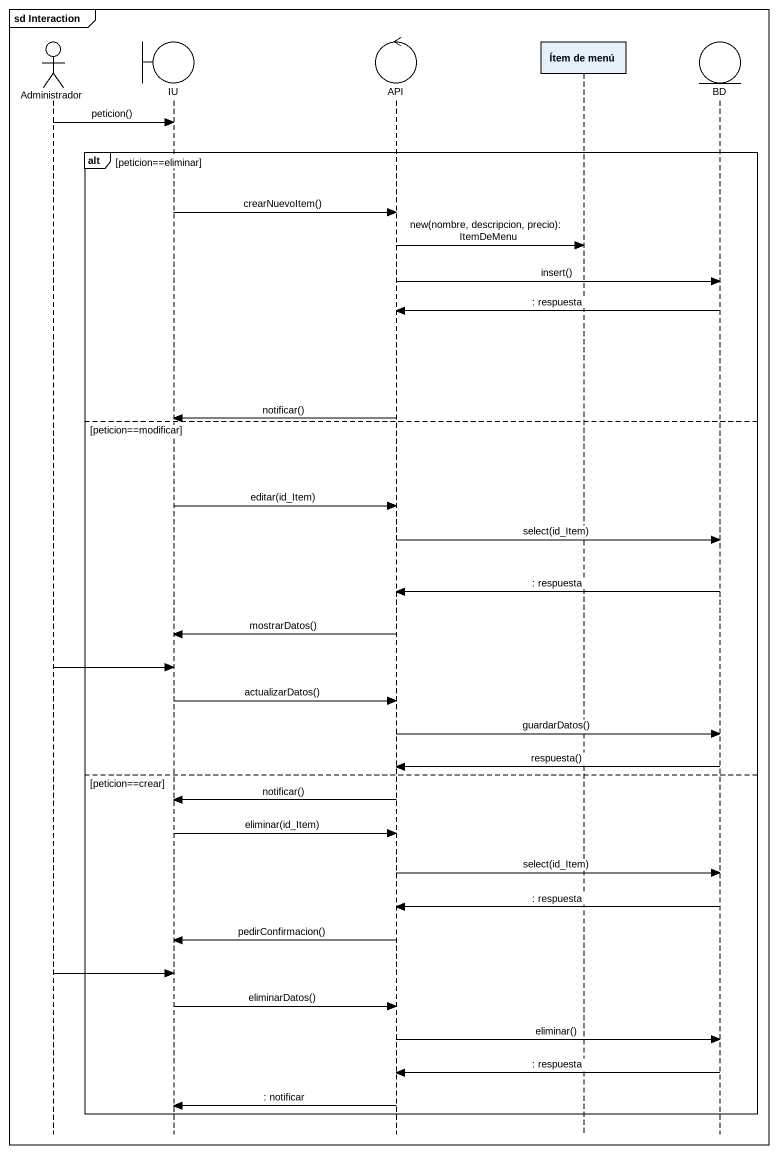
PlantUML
@startuml
mainframe sd Interaction
hide footbox
actor Administrador
boundary IU
control API
participant "Ítem de menú" as Ítem_de_menú
entity BD

Administrador -> IU : peticion()
alt peticion==eliminar
  IU -> API : crearNuevoItem()
  API -> Ítem_de_menú : new(nombre, descripcion, precio): ItemDeMenu
  API -> BD : insert()
  BD -> API : : respuesta
  API -> IU : notificar()
else peticion==modificar
  IU -> API : editar(id_Item)
  API -> BD : select(id_Item)
  BD -> API : : respuesta
  API -> IU : mostrarDatos()
  Administrador -> IU
  IU -> API : actualizarDatos()
  API -> BD : guardarDatos()
  BD -> API : respuesta()
else peticion==crear
  API -> IU : notificar()
  IU -> API : eliminar(id_Item)
  API -> BD : select(id_Item)
  BD -> API : : respuesta
  API -> IU : pedirConfirmacion()
  Administrador -> IU
  IU -> API : eliminarDatos()
  API -> BD : eliminar()
  BD -> API : : respuesta
  API -> IU : : notificar
end
@enduml
